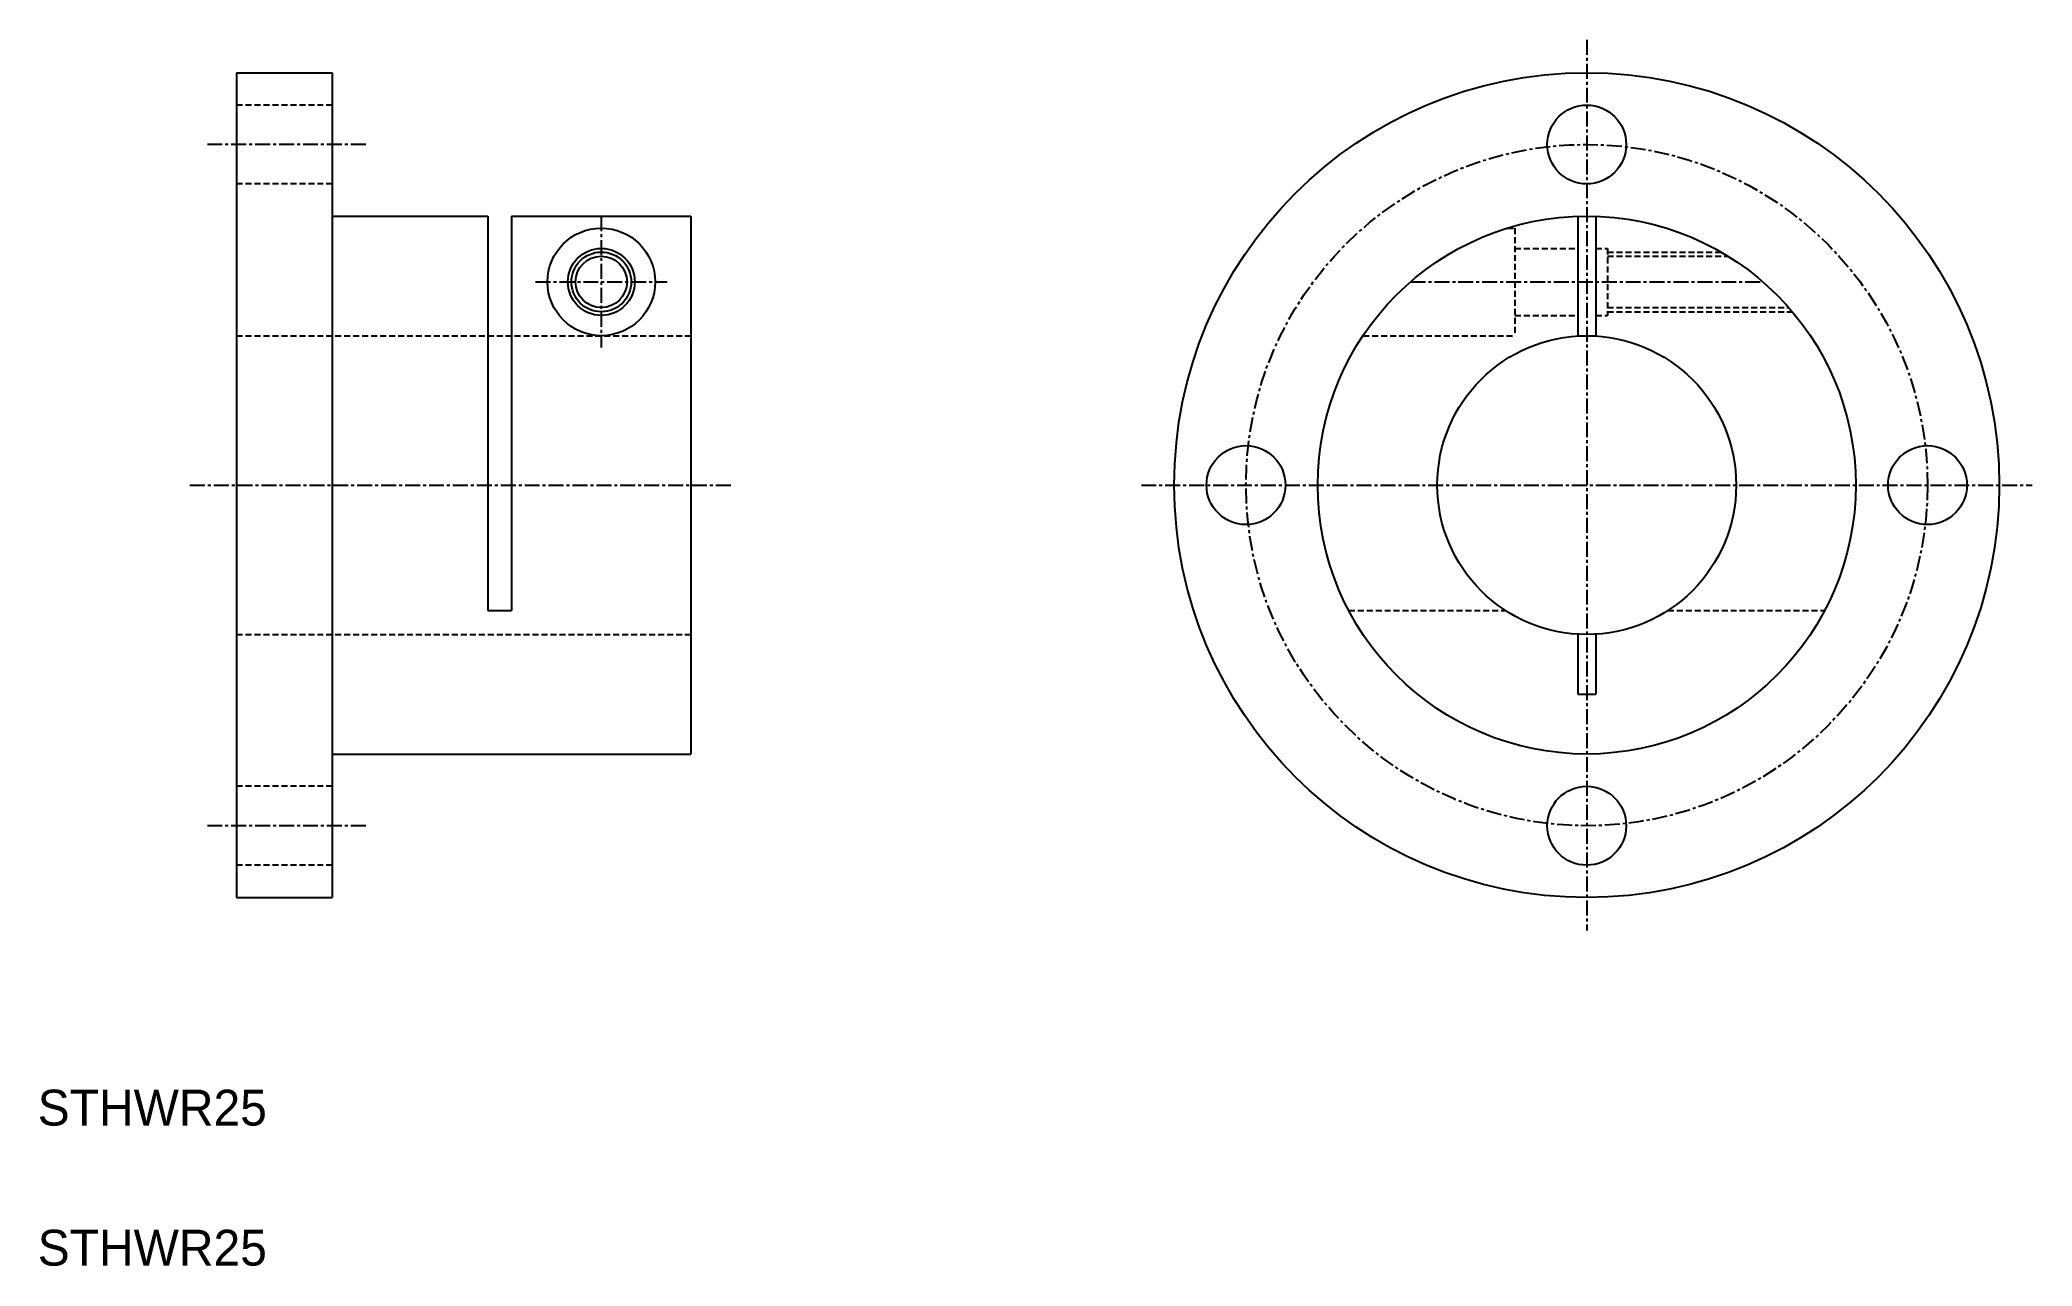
# Model space of a CAD drawing. Extents: x -35 to 132, y -117 to -15.
import ezdxf

# ---------------------------------------------------------------- set-up
doc = ezdxf.new("R2010")
doc.units = 0
doc.linetypes.add('CENTER', pattern=[2, 1.25, -0.25, 0.25, -0.25])
doc.linetypes.add('DASHED', pattern=[0.75, 0.5, -0.25])
doc.layers.get('0').update_dxf_attribs({"linetype": 'CONTINUOUS'})
doc.layers.add('CENTER', color=1, linetype='CENTER')

msp = doc.modelspace()

# ---------------------------------------------------------------- linework, layer by layer
for p, q in [((-18.19, -17.51), (-18.19, -86.51)), ((-18.19, -17.51), (-10.19, -17.51)), ((-10.19, -17.51), (-10.19, -86.51)), ((-10.19, -29.51), (2.81, -29.51)), ((2.81, -29.51), (2.81, -62.51)), ((4.81, -29.51), (4.81, -62.51)), ((4.81, -29.51), (19.81, -29.51)), ((19.81, -29.51), (19.81, -74.51)), ((93.98, -29.53), (93.98, -39.55)), ((95.48, -29.53), (95.48, -39.55)), ((2.81, -62.51), (4.81, -62.51)), ((93.98, -64.47), (93.98, -69.51)), ((95.48, -64.47), (95.48, -69.51)), ((93.98, -69.51), (95.48, -69.51)), ((-10.19, -74.51), (19.81, -74.51)), ((94.73, -74.51), (94.73, -74.51)), ((94.73, -74.51), (94.73, -74.51)), ((-18.19, -86.51), (-10.19, -86.51)), ((-14.19, -86.51), (-10.19, -86.51))]:
    msp.add_line(p, q)
at = {"color": 3, "linetype": 'DASHED'}
for p, q in [((-10.19, -20.21), (-18.19, -20.21)), ((-10.19, -26.81), (-18.19, -26.81)), ((88.1, -30.51), (88.73, -30.51)), ((88.73, -30.51), (88.73, -39.51)), ((88.73, -32.21), (93.98, -32.21)), ((95.48, -32.21), (96.48, -32.21)), ((96.48, -32.21), (96.48, -37.81)), ((96.48, -32.51), (105.96, -32.51)), ((96.48, -32.86), (106.55, -32.86)), ((88.73, -37.81), (93.98, -37.81)), ((95.48, -37.81), (96.48, -37.81)), ((96.48, -37.16), (111.64, -37.16)), ((96.48, -37.51), (111.94, -37.51)), ((-18.19, -39.51), (19.81, -39.51)), ((76.03, -39.51), (88.73, -39.51)), ((74.83, -62.51), (87.95, -62.51)), ((101.52, -62.51), (114.63, -62.51)), ((-18.19, -64.51), (19.81, -64.51)), ((-10.19, -77.21), (-18.19, -77.21)), ((-10.19, -83.81), (-18.19, -83.81))]:
    msp.add_line(p, q, dxfattribs=at)
for centre, radius in [((94.73, -52.01), 34.5), ((94.73, -23.51), 3.3), ((94.73, -52.01), 22.5), ((12.31, -35.01), 4.5), ((12.31, -35.01), 2.8), ((12.31, -35.01), 2.15), ((94.73, -52.01), 12.5), ((66.23, -52.01), 3.3), ((123.23, -52.01), 3.3), ((94.73, -80.51), 3.3)]:
    msp.add_circle(centre, radius)
at = {"color": 3, "linetype": 'CONTINUOUS'}
msp.add_circle((12.31, -35.01), 2.5, dxfattribs=at)
at = {"layer": 'CENTER'}
for p, q in [((94.73, -14.76), (94.73, -89.26)), ((-7.39, -23.51), (-20.66, -23.51)), ((12.31, -29.51), (12.31, -40.5)), ((6.81, -35.01), (17.81, -35.01)), ((79.99, -35.01), (109.47, -35.01)), ((-22.1, -52.01), (23.35, -52.01)), ((57.48, -52.01), (131.98, -52.01)), ((-7.39, -80.51), (-20.66, -80.51))]:
    msp.add_line(p, q, dxfattribs=at)
at = {"layer": 'CENTER', "color": 1, "linetype": 'CENTER'}
msp.add_circle((94.73, -52.01), 28.5, dxfattribs=at)

# ---------------------------------------------------------------- texts
at = {"color": 7, "linetype": 'CONTINUOUS'}
for p in [(-34.83, -105.59), (-34.83, -117.31)]:
    msp.add_text('STHWR25', height=3, dxfattribs=at).set_placement(p)

doc.saveas('drawing.dxf')
